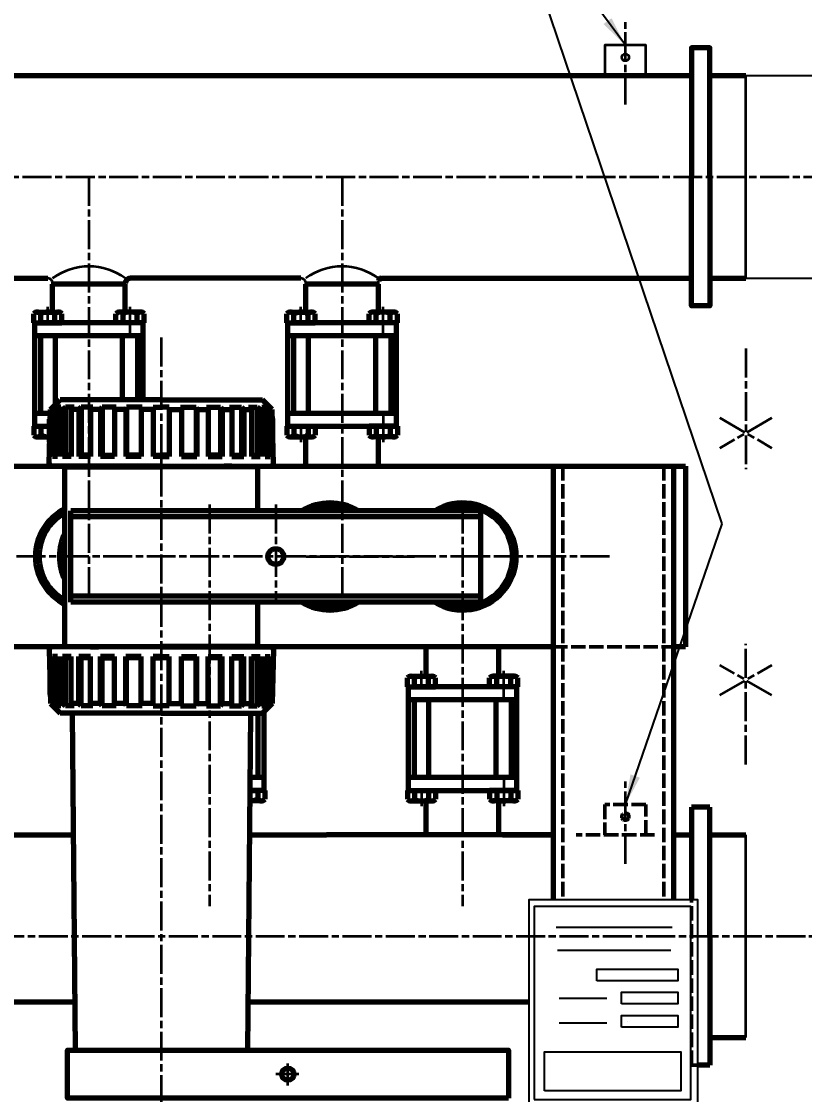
# Model space of a CAD drawing. Header units: millimetres. Extents: x 342 to 10709, y -204 to 5496.
# Drawn here: x 2235 to 2885, y 4159 to 5050 of the extents above; entities that cross this region are included whole.
import ezdxf

# ---------------------------------------------------------------- set-up
doc = ezdxf.new("R2010")
doc.units = ezdxf.units.MM
doc.linetypes.add('ACAD_ISO02W100', pattern=[15, 12, -3])
doc.linetypes.add('ACAD_ISO08W100', pattern=[36, 24, -3, 6, -3])
doc.layers.add('AHL-CON-25', color=4, linetype='Continuous')
doc.layers.add('AHL-CON-70', color=7, linetype='Continuous')
for name, color, linetype, lineweight in [('M_EQUIP_D1', 3, 'Continuous', 35), ('M_EQUIP_E2', 4, 'Continuous', 25), ('M_EQUIP_E3', 3, 'Continuous', 35), ('M_EQUIP_E5', 2, 'ACAD_ISO02W100', 50), ('M_EQUIP_E7', 7, 'Continuous', 70)]:
    doc.layers.add(name, color=color, linetype=linetype, lineweight=lineweight)
doc.styles.add('Simplex', font='SIMPLEX.SHX')
doc.dimstyles.new('nordic-1-35-0', dxfattribs={"dimscale": 10, "dimtxt": 3.5, "dimasz": 2.5, "dimexe": 1.25, "dimexo": 0, "dimgap": 0.6, "dimtad": 1, "dimdec": 0, "dimdsep": 46, "dimtxsty": 'Simplex', "dimcen": 2.5, "dimclrd": 3, "dimclre": 3, "dimclrt": 3, "dimadec": 1, "dimazin": 2, "dimtfac": 1, "dimtdec": 0, "dimtmove": 0, "dimatfit": 0, "dimfxl": 1, "dimtolj": 1, "dimtzin": 0, "dimarcsym": 0})

# ---------------------------------------------------------------- blocks, each defined once
blk = doc.blocks.new('*D8')
at = {"layer": 'Defpoints', "color": 0, "linetype": 'Continuous', "transparency": 16777216}
for p in [(2836.21, 5433.24), (2836.21, 5063.38), (1261.21, 4920.91)]:
    blk.add_point(p, dxfattribs=at)
at = {"layer": 'M_EQUIP_D1', "color": 3, "linetype": 'Continuous', "lineweight": -2, "transparency": 16777216}
for p, q in [((1261.21, 4920.91), (1261.21, 5445.74)), ((2836.21, 5063.38), (2836.21, 5445.74)), ((1286.21, 5433.24), (2811.21, 5433.24))]:
    blk.add_line(p, q, dxfattribs=at)
at = {"layer": 'M_EQUIP_D1', "color": 3, "linetype": 'Continuous', "transparency": 16777216}
for points in [[(1286.21, 5437.41), (1286.21, 5429.08), (1261.21, 5433.24)], [(2811.21, 5437.41), (2811.21, 5429.08), (2836.21, 5433.24)]]:
    blk.add_solid(points, dxfattribs=at)
at = {"layer": 'M_EQUIP_D1', "color": 3, "linetype": 'Continuous', "transparency": 16777216, "insert": (2053.71, 5465.91), "char_height": 35, "attachment_point": 5, "style": 'Simplex'}
blk.add_mtext('\\A1;(1575)', dxfattribs=at)
blk = doc.blocks.new('*D13')
at = {"layer": 'Defpoints', "color": 0, "linetype": 'Continuous', "transparency": 16777216}
for p in [(2814.21, 5005.09), (2948.94, 5005.09), (2814.21, 4836.72)]:
    blk.add_point(p, dxfattribs=at)
at = {"layer": 'M_EQUIP_D1', "color": 3, "linetype": 'Continuous', "lineweight": -2, "transparency": 16777216}
for p, q in [((2948.94, 5030.09), (2948.94, 5407.72)), ((2814.21, 5005.09), (2961.44, 5005.09)), ((2948.94, 4836.72), (2948.94, 5005.09)), ((2814.21, 4836.72), (2961.44, 4836.72)), ((2948.94, 4811.72), (2948.94, 4786.72))]:
    blk.add_line(p, q, dxfattribs=at)
at = {"layer": 'M_EQUIP_D1', "color": 3, "linetype": 'Continuous', "transparency": 16777216}
for points in [[(2944.77, 5030.09), (2953.1, 5030.09), (2948.94, 5005.09)], [(2944.77, 4811.72), (2953.1, 4811.72), (2948.94, 4836.72)]]:
    blk.add_solid(points, dxfattribs=at)
at = {"layer": 'M_EQUIP_D1', "color": 3, "linetype": 'Continuous', "transparency": 16777216, "insert": (2916.27, 5240.89), "char_height": 35, "attachment_point": 5, "rotation": 90, "style": 'Simplex'}
blk.add_mtext('\\A1;(%%c168.3x2.0)', dxfattribs=at)
blk = doc.blocks.new('TOIMITUSR')
at = {"layer": 'M_EQUIP_E3', "linetype": 'ACAD_ISO08W100', "lineweight": 35}
for p, q in [((87.5, -21.65), (112.5, 21.65)), ((87.5, 21.65), (112.5, -21.65)), ((30, 0), (130, 0))]:
    blk.add_line(p, q, dxfattribs=at)

msp = doc.modelspace()

# ---------------------------------------------------------------- linework, layer by layer
at = {"lineweight": 35}
for points in [[(2836.21, 4836.76), (2836.21, 5005.09)], [(2836.21, 4206.69), (2836.21, 4374.99)]]:
    msp.add_lwpolyline(points, dxfattribs=at)
at = {"layer": 'AHL-CON-25', "linetype": 'Continuous'}
for points in [[(2712.52, 4253.88), (2712.52, 4263.49), (2779.87, 4263.49), (2779.87, 4253.88)], [(2732.97, 4234.65), (2732.97, 4244.26), (2779.87, 4244.26), (2779.87, 4234.65)], [(2732.97, 4215.42), (2732.97, 4225.03), (2779.87, 4225.03), (2779.87, 4215.42)], [(2737.78, 4220.22), (2737.78, 4220.22), (2737.78, 4220.22), (2737.78, 4220.22)], [(2669.22, 4162.53), (2669.22, 4194.98), (2782.28, 4194.98), (2782.28, 4162.53)]]:
    msp.add_lwpolyline(points, close=True, dxfattribs=at)
at = {"layer": 'AHL-CON-70', "linetype": 'Continuous'}
for p, q in [((2678.85, 4298.35), (2775.06, 4298.35)), ((2680.05, 4279.12), (2773.86, 4279.12)), ((2681.25, 4239.45), (2720.94, 4239.45)), ((2681.25, 4219.02), (2720.94, 4219.02))]:
    msp.add_line(p, q, dxfattribs=at)
msp.add_lwpolyline([(2656.21, 4150.88), (2796.21, 4150.88), (2796.21, 4320.88), (2656.21, 4320.88)], close=True, dxfattribs=at)
at = {"layer": 'Defpoints', "color": 0, "linetype": 'ByBlock'}
for p in [(2435.21, 4735.88), (2277.21, 4726.91), (2245.37, 4713.91), (2245.37, 4713.91)]:
    msp.add_point(p, dxfattribs=at)
at = {"layer": 'M_EQUIP_E2', "color": 4, "linetype": 'Continuous', "lineweight": 25}
msp.add_lwpolyline([(2660.66, 4155.45), (2790.66, 4155.45), (2790.66, 4315.45), (2660.66, 4315.45)], close=True, dxfattribs=at)
at = {"layer": 'M_EQUIP_E3', "color": 3, "linetype": 'ACAD_ISO08W100', "lineweight": 35}
for p, q in [((2736.21, 4980.85), (2736.21, 5049.29)), ((2128.05, 4920.91), (2914.5, 4920.91)), ((2291.21, 4920.91), (2291.21, 4568.17)), ((2501.21, 4920.91), (2501.21, 4568.17)), ((2257.08, 4802.03), (2257.08, 4813.15)), ((2257.08, 4802.03), (2257.08, 4813.15)), ((2325.34, 4791.4), (2325.34, 4813.15)), ((2325.34, 4791.4), (2325.34, 4813.15)), ((2467.08, 4802.03), (2467.08, 4813.15)), ((2535.34, 4791.4), (2535.34, 4813.15)), ((2351.21, 4787.6), (2351.21, 3304.22)), ((2257.08, 4719.77), (2257.08, 4700.66)), ((2257.08, 4719.77), (2257.08, 4700.66)), ((2535.34, 4722.42), (2535.34, 4700.66)), ((2467.08, 4711.79), (2467.08, 4700.66)), ((2391.21, 4649.09), (2391.21, 4315.84)), ((2446.21, 4649.09), (2446.21, 4568.17)), ((2601.21, 4649.09), (2601.21, 4315.84)), ((2723.1, 4605.88), (1442.37, 4605.88)), ((2471.37, 4605.88), (2561.21, 4605.88)), ((2567.08, 4499.97), (2567.08, 4511.09)), ((2635.34, 4489.33), (2635.34, 4511.09)), ((2635.34, 4420.35), (2635.34, 4398.6)), ((2736.21, 4350.85), (2736.21, 4419.29)), ((2425.34, 4409.72), (2425.34, 4398.6)), ((2567.08, 4409.72), (2567.08, 4398.6)), ((2635.34, 4409.72), (2635.34, 4398.6)), ((1241.55, 4290.84), (2911.87, 4290.84)), ((2456.21, 4166.84), (2456.21, 4185.11)), ((2465.34, 4176.38), (2446.36, 4176.38))]:
    msp.add_line(p, q, dxfattribs=at)
at = {"layer": 'M_EQUIP_E5', "color": 2, "linetype": 'ACAD_ISO02W100', "lineweight": 50}
for p, q in [((2684.21, 4680.88), (2684.21, 4320.88)), ((2768.21, 4680.88), (2768.21, 4320.88)), ((2676.21, 4530.88), (2776.21, 4530.88)), ((2753.21, 4400.06), (2719.21, 4400.06)), ((2719.21, 4400.06), (2719.21, 4375.06)), ((2753.21, 4375.06), (2753.21, 4400.06)), ((2760.42, 4374.99), (2695.42, 4374.99)), ((2791.21, 4183.84), (2791.21, 4320.88)), ((2796.21, 4183.84), (2791.21, 4183.84))]:
    msp.add_line(p, q, dxfattribs=at)
msp.add_circle((2736.21, 4390.06), 3, dxfattribs=at)
at = {"layer": 'M_EQUIP_E7', "color": 7, "linetype": 'Continuous', "lineweight": 70}
for p, q in [((1324.13, 5005.06), (2791.21, 5005.09)), ((2806.21, 5005.09), (2836.21, 5005.09)), ((2113.86, 4836.76), (2257.06, 4836.73)), ((2466.87, 4836.73), (2325.36, 4836.73)), ((2466.87, 4836.73), (2325.36, 4836.73)), ((2533.86, 4836.76), (2791.21, 4836.76)), ((2806.21, 4836.76), (2836.21, 4836.76)), ((2261.06, 4808.61), (2261.06, 4831.91)), ((2261.06, 4808.61), (2261.06, 4831.91)), ((2321.36, 4808.61), (2321.36, 4831.91)), ((2321.36, 4808.61), (2321.36, 4831.91)), ((2471.06, 4808.61), (2471.06, 4831.91)), ((2531.36, 4808.61), (2531.36, 4831.91)), ((2248.3, 4808.61), (2265.87, 4808.61)), ((2248.3, 4808.61), (2265.87, 4808.61)), ((2334.12, 4808.61), (2316.55, 4808.61)), ((2334.12, 4808.61), (2316.55, 4808.61)), ((2458.3, 4808.61), (2475.87, 4808.61)), ((2544.12, 4808.61), (2526.55, 4808.61)), ((2245.37, 4799.91), (2245.37, 4807.16)), ((2245.37, 4799.91), (2245.37, 4807.16)), ((2245.37, 4799.91), (2268.8, 4799.91)), ((2245.37, 4799.91), (2268.8, 4799.91)), ((2251.23, 4799.91), (2251.23, 4807.16)), ((2251.23, 4799.91), (2251.23, 4807.16)), ((2262.94, 4799.91), (2262.94, 4807.16)), ((2262.94, 4799.91), (2262.94, 4807.16)), ((2268.8, 4799.91), (2268.8, 4807.16)), ((2268.8, 4799.91), (2268.8, 4807.16)), ((2313.62, 4799.91), (2313.62, 4807.16)), ((2313.62, 4799.91), (2313.62, 4807.16)), ((2337.05, 4799.91), (2313.62, 4799.91)), ((2337.05, 4799.91), (2313.62, 4799.91)), ((2319.48, 4799.91), (2319.48, 4807.16)), ((2319.48, 4799.91), (2319.48, 4807.16)), ((2331.19, 4799.91), (2331.19, 4807.16)), ((2331.19, 4799.91), (2331.19, 4807.16)), ((2337.05, 4799.91), (2337.05, 4807.16)), ((2337.05, 4799.91), (2337.05, 4807.16)), ((2455.37, 4799.91), (2455.37, 4807.16)), ((2455.37, 4799.91), (2478.8, 4799.91)), ((2461.23, 4799.91), (2461.23, 4807.16)), ((2472.94, 4799.91), (2472.94, 4807.16)), ((2478.8, 4799.91), (2478.8, 4807.16)), ((2523.62, 4799.91), (2523.62, 4807.16)), ((2547.05, 4799.91), (2523.62, 4799.91)), ((2529.48, 4799.91), (2529.48, 4807.16)), ((2541.19, 4799.91), (2541.19, 4807.16)), ((2547.05, 4799.91), (2547.05, 4807.16)), ((2250.87, 4788.91), (2250.87, 4724.91)), ((2250.87, 4788.91), (2250.87, 4724.91)), ((2263.3, 4731.96), (2263.3, 4788.91)), ((2263.3, 4731.96), (2263.3, 4788.91)), ((2319.12, 4735.88), (2319.12, 4788.91)), ((2319.12, 4735.88), (2319.12, 4788.91)), ((2331.55, 4788.91), (2331.55, 4735.88)), ((2331.55, 4788.91), (2331.55, 4735.88)), ((2460.87, 4788.91), (2460.87, 4724.91)), ((2473.3, 4724.91), (2473.3, 4788.91)), ((2529.12, 4724.91), (2529.12, 4788.91)), ((2541.55, 4788.91), (2541.55, 4724.91)), ((2245.37, 4713.91), (2245.37, 4706.66)), ((2245.37, 4713.91), (2258.91, 4713.91)), ((2245.37, 4713.91), (2245.37, 4706.66)), ((2245.37, 4713.91), (2258.91, 4713.91)), ((2251.23, 4713.91), (2251.23, 4706.66)), ((2251.23, 4713.91), (2251.23, 4706.66)), ((2455.37, 4713.91), (2455.37, 4706.66)), ((2455.37, 4713.91), (2478.8, 4713.91)), ((2461.23, 4713.91), (2461.23, 4706.66)), ((2472.94, 4713.91), (2472.94, 4706.66)), ((2478.8, 4713.91), (2478.8, 4706.66)), ((2523.62, 4713.91), (2523.62, 4706.66)), ((2547.05, 4713.91), (2523.62, 4713.91)), ((2529.48, 4713.91), (2529.48, 4706.66)), ((2541.19, 4713.91), (2541.19, 4706.66)), ((2547.05, 4713.91), (2547.05, 4706.66)), ((2248.3, 4705.21), (2258.73, 4705.21)), ((2248.3, 4705.21), (2258.73, 4705.21)), ((2458.3, 4705.21), (2475.87, 4705.21)), ((2471.06, 4680.88), (2471.06, 4705.21)), ((2544.12, 4705.21), (2526.55, 4705.21)), ((2531.36, 4680.88), (2531.36, 4704.18)), ((1591.21, 4680.88), (2786.21, 4680.88)), ((1626.21, 4680.88), (2776.21, 4680.88)), ((1626.21, 4680.88), (2776.21, 4680.88)), ((2676.21, 4680.88), (2676.21, 4320.88)), ((2776.21, 4680.88), (2776.21, 4320.88)), ((2786.21, 4680.88), (2786.21, 4530.88)), ((2616.21, 4643.88), (2276.21, 4643.88)), ((2276.21, 4567.88), (2276.21, 4643.88)), ((2616.21, 4567.88), (2616.21, 4643.88)), ((2616.21, 4638.88), (2276.21, 4638.88)), ((2616.21, 4572.88), (2276.21, 4572.88)), ((2616.21, 4567.88), (2276.21, 4567.88)), ((2676.21, 4530.88), (1591.21, 4530.88)), ((2271.21, 4530.88), (2236.21, 4530.88)), ((2571.06, 4506.54), (2571.06, 4529.84)), ((2631.36, 4506.54), (2631.36, 4529.84)), ((2786.21, 4530.88), (2776.21, 4530.88)), ((2558.3, 4506.54), (2575.87, 4506.54)), ((2644.12, 4506.54), (2626.55, 4506.54)), ((2555.37, 4497.84), (2555.37, 4505.09)), ((2555.37, 4497.84), (2578.8, 4497.84)), ((2561.23, 4497.84), (2561.23, 4505.09)), ((2572.94, 4497.84), (2572.94, 4505.09)), ((2578.8, 4497.84), (2578.8, 4505.09)), ((2623.62, 4497.84), (2623.62, 4505.09)), ((2647.05, 4497.84), (2623.62, 4497.84)), ((2629.48, 4497.84), (2629.48, 4505.09)), ((2641.19, 4497.84), (2641.19, 4505.09)), ((2647.05, 4497.84), (2647.05, 4505.09)), ((2560.87, 4486.84), (2560.87, 4422.84)), ((2573.3, 4422.84), (2573.3, 4486.84)), ((2629.12, 4422.84), (2629.12, 4486.84)), ((2641.55, 4486.84), (2641.55, 4422.84)), ((2277.3, 4475.88), (2279.66, 4196.38)), ((2425.13, 4475.88), (2422.76, 4196.38)), ((2431.55, 4422.84), (2431.55, 4475.88)), ((2437.05, 4411.84), (2424.59, 4411.84)), ((2431.19, 4411.84), (2431.19, 4404.59)), ((2437.05, 4411.84), (2437.05, 4404.59)), ((2555.37, 4411.84), (2555.37, 4404.59)), ((2555.37, 4411.84), (2578.8, 4411.84)), ((2561.23, 4411.84), (2561.23, 4404.59)), ((2572.94, 4411.84), (2572.94, 4404.59)), ((2578.8, 4411.84), (2578.8, 4404.59)), ((2623.62, 4411.84), (2623.62, 4404.59)), ((2647.05, 4411.84), (2623.62, 4411.84)), ((2629.48, 4411.84), (2629.48, 4404.59)), ((2641.19, 4411.84), (2641.19, 4404.59)), ((2647.05, 4411.84), (2647.05, 4404.59)), ((2434.12, 4403.14), (2424.51, 4403.14)), ((2558.3, 4403.14), (2575.87, 4403.14)), ((2571.06, 4374.99), (2571.06, 4403.14)), ((2644.12, 4403.14), (2626.55, 4403.14)), ((2631.36, 4374.99), (2631.36, 4402.11)), ((2644.12, 4403.14), (2634.51, 4403.14)), ((2214.26, 4374.99), (2278.16, 4374.99)), ((2214.27, 4374.99), (2278.15, 4374.99)), ((2424.26, 4374.99), (2488.16, 4374.99)), ((2424.27, 4374.99), (2488.15, 4374.99)), ((2676.21, 4374.99), (2488.16, 4374.99)), ((2634.27, 4374.99), (2676.21, 4374.99)), ((2776.21, 4374.99), (2791.21, 4374.99)), ((2806.21, 4374.99), (2836.21, 4374.99)), ((2213.1, 4236.38), (2279.32, 4236.38)), ((2213.1, 4236.38), (2279.32, 4236.38)), ((2423.1, 4236.38), (2489.32, 4236.38)), ((2423.1, 4236.38), (2489.32, 4236.38)), ((2489.32, 4236.38), (2656.21, 4236.38)), ((2806.21, 4206.69), (2836.21, 4206.69))]:
    msp.add_line(p, q, dxfattribs=at)
at = {"layer": 'M_EQUIP_E7', "lineweight": 35}
for p, q in [((2261.06, 4808.61), (2261.06, 4832.73)), ((2261.06, 4808.61), (2261.06, 4832.73)), ((2261.06, 4831.91), (2321.36, 4831.91)), ((2261.06, 4831.91), (2321.36, 4831.91)), ((2321.36, 4808.61), (2321.36, 4832.73)), ((2321.36, 4808.61), (2321.36, 4832.73)), ((2471.06, 4808.61), (2471.06, 4832.73)), ((2471.06, 4831.91), (2531.36, 4831.91)), ((2531.36, 4808.61), (2531.36, 4834.26)), ((2471.06, 4680.88), (2471.06, 4705.21)), ((2531.36, 4680.88), (2531.36, 4705.21)), ((2571.06, 4506.54), (2571.06, 4530.67)), ((2631.36, 4506.54), (2631.36, 4530.88)), ((2571.06, 4374.99), (2571.06, 4403.14)), ((2631.36, 4374.99), (2631.36, 4403.14))]:
    msp.add_line(p, q, dxfattribs=at)
at = {"layer": 'M_EQUIP_E7', "linetype": 'Continuous'}
for p, q in [((2291.21, 4831.91), (2261.06, 4831.91)), ((2291.21, 4831.91), (2261.06, 4831.91)), ((2321.36, 4831.91), (2291.21, 4831.91)), ((2321.36, 4831.91), (2291.21, 4831.91)), ((2501.21, 4831.91), (2471.06, 4831.91)), ((2531.36, 4831.91), (2501.21, 4831.91)), ((2259.21, 4727.88), (2267.21, 4735.88)), ((2260.93, 4727.95), (2263.64, 4729.72)), ((2263.64, 4729.72), (2263.64, 4689.91)), ((2267.75, 4729.72), (2263.64, 4729.72)), ((2265.04, 4727.95), (2267.75, 4729.72)), ((2351.21, 4735.88), (2267.21, 4735.88)), ((2271.73, 4729.72), (2269.33, 4727.95)), ((2271.73, 4729.72), (2271.73, 4689.91)), ((2278.86, 4729.72), (2271.73, 4729.72)), ((2276.45, 4727.95), (2278.86, 4729.72)), ((2284.81, 4729.72), (2282.86, 4727.95)), ((2284.81, 4729.72), (2284.81, 4689.91)), ((2294.51, 4729.72), (2284.81, 4729.72)), ((2292.56, 4727.95), (2294.51, 4729.72)), ((2302.07, 4729.72), (2300.7, 4727.95)), ((2302.07, 4729.72), (2302.07, 4689.91)), ((2313.72, 4729.72), (2302.07, 4729.72)), ((2312.35, 4727.95), (2313.72, 4729.72)), ((2322.41, 4729.72), (2321.7, 4727.95)), ((2335.29, 4729.72), (2322.41, 4729.72)), ((2322.41, 4729.72), (2322.41, 4689.91)), ((2334.58, 4727.95), (2335.29, 4729.72)), ((2344.56, 4729.72), (2344.56, 4688.88)), ((2344.56, 4729.72), (2351.21, 4729.72)), ((2351.21, 4735.88), (2435.21, 4735.88)), ((2357.86, 4729.72), (2351.21, 4729.72)), ((2357.86, 4729.72), (2357.86, 4688.88)), ((2367.13, 4729.72), (2380.01, 4729.72)), ((2367.84, 4727.95), (2367.13, 4729.72)), ((2380.01, 4729.72), (2380.01, 4689.91)), ((2380.01, 4729.72), (2380.72, 4727.95)), ((2388.7, 4729.72), (2400.35, 4729.72)), ((2390.07, 4727.95), (2388.7, 4729.72)), ((2400.35, 4729.72), (2400.35, 4689.91)), ((2400.35, 4729.72), (2401.73, 4727.95)), ((2407.91, 4729.72), (2417.61, 4729.72)), ((2409.86, 4727.95), (2407.91, 4729.72)), ((2417.61, 4729.72), (2417.61, 4689.91)), ((2417.61, 4729.72), (2419.56, 4727.95)), ((2423.56, 4729.72), (2430.69, 4729.72)), ((2425.97, 4727.95), (2423.56, 4729.72)), ((2430.69, 4729.72), (2430.69, 4689.91)), ((2430.69, 4729.72), (2433.1, 4727.95)), ((2434.67, 4729.72), (2438.78, 4729.72)), ((2437.38, 4727.95), (2434.67, 4729.72)), ((2443.21, 4727.88), (2435.21, 4735.88)), ((2438.78, 4729.72), (2438.78, 4689.91)), ((2441.49, 4727.95), (2438.78, 4729.72)), ((2258.25, 4682.92), (2259.21, 4727.88)), ((2259.05, 4720.29), (2259.05, 4688.88)), ((2260.93, 4727.95), (2259.28, 4727.95)), ((2260.93, 4727.95), (2260.93, 4688.88)), ((2265.04, 4727.95), (2265.04, 4688.88)), ((2269.33, 4727.95), (2265.04, 4727.95)), ((2269.33, 4727.95), (2269.33, 4688.88)), ((2276.45, 4727.95), (2276.45, 4688.88)), ((2282.86, 4727.95), (2276.45, 4727.95)), ((2282.86, 4727.95), (2282.86, 4688.88)), ((2292.56, 4727.95), (2292.56, 4688.88)), ((2300.7, 4727.95), (2292.56, 4727.95)), ((2300.7, 4727.95), (2300.7, 4688.88)), ((2312.35, 4727.95), (2312.35, 4688.88)), ((2321.7, 4727.95), (2312.35, 4727.95)), ((2321.7, 4727.95), (2321.7, 4688.88)), ((2334.58, 4727.95), (2334.58, 4688.88)), ((2344.56, 4727.95), (2334.58, 4727.95)), ((2357.86, 4727.95), (2367.84, 4727.95)), ((2367.84, 4727.95), (2367.84, 4688.88)), ((2380.72, 4727.95), (2380.72, 4688.88)), ((2380.72, 4727.95), (2390.07, 4727.95)), ((2390.07, 4727.95), (2390.07, 4688.88)), ((2401.73, 4727.95), (2401.73, 4688.88)), ((2401.73, 4727.95), (2409.86, 4727.95)), ((2409.86, 4727.95), (2409.86, 4688.88)), ((2419.56, 4727.95), (2419.56, 4688.88)), ((2419.56, 4727.95), (2425.97, 4727.95)), ((2425.97, 4727.95), (2425.97, 4688.88)), ((2433.1, 4727.95), (2433.1, 4688.88)), ((2433.1, 4727.95), (2437.38, 4727.95)), ((2437.38, 4727.95), (2437.38, 4688.88)), ((2441.49, 4727.95), (2441.49, 4688.88)), ((2441.49, 4727.95), (2443.14, 4727.95)), ((2444.17, 4682.92), (2443.21, 4727.88)), ((2443.37, 4720.29), (2443.37, 4688.88)), ((2259.05, 4688.88), (2258.38, 4688.88)), ((2259.05, 4689.91), (2258.4, 4689.91)), ((2260.93, 4688.88), (2263.64, 4689.91)), ((2265.04, 4688.88), (2260.93, 4688.88)), ((2265.04, 4689.91), (2263.64, 4689.91)), ((2269.33, 4688.88), (2271.73, 4689.91)), ((2276.45, 4688.88), (2269.33, 4688.88)), ((2276.45, 4689.91), (2271.73, 4689.91)), ((2282.86, 4688.88), (2284.81, 4689.91)), ((2292.56, 4688.88), (2282.86, 4688.88)), ((2292.56, 4689.91), (2284.81, 4689.91)), ((2300.7, 4688.88), (2302.07, 4689.91)), ((2312.35, 4688.88), (2300.7, 4688.88)), ((2302.07, 4689.91), (2312.35, 4689.91)), ((2322.41, 4689.91), (2321.7, 4688.88)), ((2334.58, 4688.88), (2321.7, 4688.88)), ((2334.58, 4689.91), (2322.41, 4689.91)), ((2344.56, 4689.91), (2351.21, 4689.91)), ((2351.21, 4688.88), (2344.56, 4688.88)), ((2357.86, 4689.91), (2351.21, 4689.91)), ((2351.21, 4688.88), (2357.86, 4688.88)), ((2367.84, 4689.91), (2380.01, 4689.91)), ((2367.84, 4688.88), (2380.72, 4688.88)), ((2380.01, 4689.91), (2380.72, 4688.88)), ((2400.35, 4689.91), (2390.07, 4689.91)), ((2390.07, 4688.88), (2401.73, 4688.88)), ((2401.73, 4688.88), (2400.35, 4689.91)), ((2409.86, 4689.91), (2417.61, 4689.91)), ((2409.86, 4688.88), (2419.56, 4688.88)), ((2419.56, 4688.88), (2417.61, 4689.91)), ((2425.97, 4689.91), (2430.69, 4689.91)), ((2425.97, 4688.88), (2433.1, 4688.88)), ((2433.1, 4688.88), (2430.69, 4689.91)), ((2437.38, 4689.91), (2438.78, 4689.91)), ((2437.38, 4688.88), (2441.49, 4688.88)), ((2441.49, 4688.88), (2438.78, 4689.91)), ((2443.37, 4689.91), (2444.02, 4689.91)), ((2443.37, 4688.88), (2444.04, 4688.88)), ((2351.21, 4680.88), (2260.25, 4680.88)), ((2270.94, 4680.88), (2271.21, 4680.41)), ((2270.94, 4680.88), (2271.21, 4680.41)), ((2271.21, 4605.88), (2271.21, 4680.41)), ((2271.21, 4680.41), (2351.21, 4680.41)), ((2292.57, 4680.88), (2299.01, 4680.88)), ((2351.21, 4680.88), (2442.17, 4680.88)), ((2431.21, 4680.41), (2351.21, 4680.41)), ((2409.85, 4680.88), (2403.41, 4680.88)), ((2431.48, 4680.88), (2431.21, 4680.41)), ((2431.48, 4680.88), (2431.21, 4680.41)), ((2431.21, 4643.88), (2431.21, 4680.41)), ((2271.21, 4531.34), (2271.21, 4605.88)), ((2431.21, 4531.34), (2431.21, 4567.88)), ((2258.25, 4528.83), (2259.21, 4483.88)), ((2351.21, 4530.88), (2260.25, 4530.88)), ((2270.94, 4530.88), (2271.21, 4531.34)), ((2271.21, 4531.34), (2351.21, 4531.34)), ((2292.57, 4530.88), (2299.01, 4530.88)), ((2431.21, 4531.34), (2351.21, 4531.34)), ((2351.21, 4530.88), (2442.17, 4530.88)), ((2409.85, 4530.88), (2403.41, 4530.88)), ((2431.48, 4530.88), (2431.21, 4531.34)), ((2444.17, 4528.83), (2443.21, 4483.88)), ((2259.05, 4522.88), (2258.38, 4522.88)), ((2259.05, 4521.85), (2258.4, 4521.85)), ((2259.05, 4491.46), (2259.05, 4522.88)), ((2260.93, 4483.8), (2260.93, 4522.88)), ((2260.93, 4522.88), (2263.64, 4521.85)), ((2265.04, 4522.88), (2260.93, 4522.88)), ((2263.64, 4482.03), (2263.64, 4521.85)), ((2265.04, 4521.85), (2263.64, 4521.85)), ((2265.04, 4483.8), (2265.04, 4522.88)), ((2269.33, 4483.8), (2269.33, 4522.88)), ((2269.33, 4522.88), (2271.73, 4521.85)), ((2276.45, 4522.88), (2269.33, 4522.88)), ((2271.73, 4482.03), (2271.73, 4521.85)), ((2276.45, 4521.85), (2271.73, 4521.85)), ((2276.45, 4483.8), (2276.45, 4522.88)), ((2282.86, 4483.8), (2282.86, 4522.88)), ((2292.56, 4522.88), (2282.86, 4522.88)), ((2282.86, 4522.88), (2284.81, 4521.85)), ((2284.81, 4482.03), (2284.81, 4521.85)), ((2292.56, 4521.85), (2284.81, 4521.85)), ((2292.56, 4483.8), (2292.56, 4522.88)), ((2312.35, 4522.88), (2300.7, 4522.88)), ((2300.7, 4483.8), (2300.7, 4522.88)), ((2300.7, 4522.88), (2302.07, 4521.85)), ((2302.07, 4521.85), (2312.35, 4521.85)), ((2302.07, 4482.03), (2302.07, 4521.85)), ((2312.35, 4483.8), (2312.35, 4522.88)), ((2334.58, 4522.88), (2321.7, 4522.88)), ((2321.7, 4483.8), (2321.7, 4522.88)), ((2322.41, 4521.85), (2321.7, 4522.88)), ((2334.58, 4521.85), (2322.41, 4521.85)), ((2322.41, 4482.03), (2322.41, 4521.85)), ((2334.58, 4483.8), (2334.58, 4522.88)), ((2344.56, 4482.03), (2344.56, 4522.88)), ((2351.21, 4522.88), (2344.56, 4522.88)), ((2344.56, 4521.85), (2351.21, 4521.85)), ((2351.21, 4522.88), (2357.86, 4522.88)), ((2357.86, 4521.85), (2351.21, 4521.85)), ((2357.86, 4482.03), (2357.86, 4522.88)), ((2367.84, 4483.8), (2367.84, 4522.88)), ((2367.84, 4522.88), (2380.72, 4522.88)), ((2367.84, 4521.85), (2380.01, 4521.85)), ((2380.01, 4521.85), (2380.72, 4522.88)), ((2380.01, 4482.03), (2380.01, 4521.85)), ((2380.72, 4483.8), (2380.72, 4522.88)), ((2390.07, 4483.8), (2390.07, 4522.88)), ((2390.07, 4522.88), (2401.73, 4522.88)), ((2400.35, 4521.85), (2390.07, 4521.85)), ((2401.73, 4522.88), (2400.35, 4521.85)), ((2400.35, 4482.03), (2400.35, 4521.85)), ((2401.73, 4483.8), (2401.73, 4522.88)), ((2409.86, 4483.8), (2409.86, 4522.88)), ((2409.86, 4522.88), (2419.56, 4522.88)), ((2409.86, 4521.85), (2417.61, 4521.85)), ((2419.56, 4522.88), (2417.61, 4521.85)), ((2417.61, 4482.03), (2417.61, 4521.85)), ((2419.56, 4483.8), (2419.56, 4522.88)), ((2425.97, 4483.8), (2425.97, 4522.88)), ((2425.97, 4522.88), (2433.1, 4522.88)), ((2425.97, 4521.85), (2430.69, 4521.85)), ((2433.1, 4522.88), (2430.69, 4521.85)), ((2430.69, 4482.03), (2430.69, 4521.85)), ((2433.1, 4483.8), (2433.1, 4522.88)), ((2437.38, 4483.8), (2437.38, 4522.88)), ((2437.38, 4522.88), (2441.49, 4522.88)), ((2437.38, 4521.85), (2438.78, 4521.85)), ((2441.49, 4522.88), (2438.78, 4521.85)), ((2438.78, 4482.03), (2438.78, 4521.85)), ((2441.49, 4483.8), (2441.49, 4522.88)), ((2443.37, 4491.46), (2443.37, 4522.88)), ((2443.37, 4522.88), (2444.04, 4522.88)), ((2443.37, 4521.85), (2444.02, 4521.85)), ((2259.21, 4483.88), (2267.21, 4475.88)), ((2260.93, 4483.8), (2259.28, 4483.8)), ((2260.93, 4483.8), (2263.64, 4482.03)), ((2267.75, 4482.03), (2263.64, 4482.03)), ((2269.33, 4483.8), (2265.04, 4483.8)), ((2265.04, 4483.8), (2267.75, 4482.03)), ((2271.73, 4482.03), (2269.33, 4483.8)), ((2278.86, 4482.03), (2271.73, 4482.03)), ((2282.86, 4483.8), (2276.45, 4483.8)), ((2276.45, 4483.8), (2278.86, 4482.03)), ((2284.81, 4482.03), (2282.86, 4483.8)), ((2294.51, 4482.03), (2284.81, 4482.03)), ((2292.56, 4483.8), (2294.51, 4482.03)), ((2300.7, 4483.8), (2292.56, 4483.8)), ((2302.07, 4482.03), (2300.7, 4483.8)), ((2313.72, 4482.03), (2302.07, 4482.03)), ((2321.7, 4483.8), (2312.35, 4483.8)), ((2312.35, 4483.8), (2313.72, 4482.03)), ((2322.41, 4482.03), (2321.7, 4483.8)), ((2335.29, 4482.03), (2322.41, 4482.03)), ((2344.56, 4483.8), (2334.58, 4483.8)), ((2334.58, 4483.8), (2335.29, 4482.03)), ((2344.56, 4482.03), (2351.21, 4482.03)), ((2357.86, 4482.03), (2351.21, 4482.03)), ((2357.86, 4483.8), (2367.84, 4483.8)), ((2367.84, 4483.8), (2367.13, 4482.03)), ((2367.13, 4482.03), (2380.01, 4482.03)), ((2380.01, 4482.03), (2380.72, 4483.8)), ((2380.72, 4483.8), (2390.07, 4483.8)), ((2390.07, 4483.8), (2388.7, 4482.03)), ((2388.7, 4482.03), (2400.35, 4482.03)), ((2400.35, 4482.03), (2401.73, 4483.8)), ((2401.73, 4483.8), (2409.86, 4483.8)), ((2409.86, 4483.8), (2407.91, 4482.03)), ((2407.91, 4482.03), (2417.61, 4482.03)), ((2417.61, 4482.03), (2419.56, 4483.8)), ((2419.56, 4483.8), (2425.97, 4483.8)), ((2425.97, 4483.8), (2423.56, 4482.03)), ((2423.56, 4482.03), (2430.69, 4482.03)), ((2430.69, 4482.03), (2433.1, 4483.8)), ((2433.1, 4483.8), (2437.38, 4483.8)), ((2437.38, 4483.8), (2434.67, 4482.03)), ((2434.67, 4482.03), (2438.78, 4482.03)), ((2443.21, 4483.88), (2435.21, 4475.88)), ((2441.49, 4483.8), (2438.78, 4482.03)), ((2441.49, 4483.8), (2443.14, 4483.8)), ((2351.21, 4475.88), (2267.21, 4475.88)), ((2351.21, 4475.88), (2435.21, 4475.88))]:
    msp.add_line(p, q, dxfattribs=at)
at = {"layer": 'M_EQUIP_E7', "color": 7}
for p, q in [((2246.21, 4713.91), (2246.21, 4799.91)), ((2246.21, 4713.91), (2246.21, 4799.91)), ((2330.96, 4799.91), (2251.46, 4799.91)), ((2330.96, 4799.91), (2251.46, 4799.91)), ((2336.21, 4735.88), (2336.21, 4799.91)), ((2336.21, 4735.88), (2336.21, 4799.91)), ((2456.21, 4713.91), (2456.21, 4799.91)), ((2540.96, 4799.91), (2461.46, 4799.91)), ((2546.21, 4713.91), (2546.21, 4799.91)), ((2336.21, 4788.91), (2246.21, 4788.91)), ((2336.21, 4788.91), (2246.21, 4788.91)), ((2546.21, 4788.91), (2456.21, 4788.91)), ((2246.21, 4724.91), (2259.15, 4724.91)), ((2246.21, 4724.91), (2259.15, 4724.91)), ((2456.21, 4724.91), (2546.21, 4724.91)), ((2456.21, 4713.91), (2546.21, 4713.91)), ((2556.21, 4411.84), (2556.21, 4497.84)), ((2640.96, 4497.84), (2561.46, 4497.84)), ((2646.21, 4411.84), (2646.21, 4497.84)), ((2646.21, 4486.84), (2556.21, 4486.84)), ((2436.21, 4476.88), (2436.21, 4411.84)), ((2424.68, 4422.84), (2436.21, 4422.84)), ((2556.21, 4422.84), (2646.21, 4422.84)), ((2424.59, 4411.84), (2430.96, 4411.84)), ((2556.21, 4411.84), (2646.21, 4411.84))]:
    msp.add_line(p, q, dxfattribs=at)
at = {"layer": 'M_EQUIP_E7', "linetype": 'Continuous', "lineweight": 70}
for p, q in [((2791.21, 4397.84), (2791.21, 4320.88)), ((2806.21, 4397.84), (2791.21, 4397.84)), ((2806.21, 4290.84), (2806.21, 4397.84)), ((2806.21, 4290.84), (2806.21, 4183.84)), ((2806.21, 4183.84), (2796.21, 4183.84))]:
    msp.add_line(p, q, dxfattribs=at)
at = {"layer": 'M_EQUIP_E7', "lineweight": 35}
msp.add_lwpolyline([(2719.21, 5005.06), (2753.21, 5005.06), (2753.21, 5030.06), (2719.21, 5030.06)], close=True, dxfattribs=at)
at = {"layer": 'M_EQUIP_E7', "linetype": 'Continuous', "lineweight": 70}
for points in [[(2806.21, 4920.92), (2806.21, 5027.92), (2791.21, 5027.92), (2791.21, 4920.92)], [(2806.21, 4920.92), (2806.21, 4813.92), (2791.21, 4813.92), (2791.21, 4920.92)]]:
    msp.add_lwpolyline(points, dxfattribs=at)
at = {"layer": 'M_EQUIP_E7', "color": 7, "linetype": 'Continuous', "lineweight": 70}
msp.add_lwpolyline([(2639.15, 4156.38), (2273.27, 4156.38), (2273.27, 4196.38), (2639.15, 4196.38)], close=True, dxfattribs=at)
at = {"layer": 'M_EQUIP_E7', "lineweight": 35}
msp.add_circle((2736.21, 5020.06), 3, dxfattribs=at)
at = {"layer": 'M_EQUIP_E7', "color": 7, "linetype": 'Continuous', "lineweight": 70}
for centre, radius in [((2446.21, 4605.88), 6.5), ((2456.21, 4176.38), 5)]:
    msp.add_circle(centre, radius, dxfattribs=at)
at = {"layer": 'M_EQUIP_E7', "lineweight": 35}
for centre, radius, start, end in [((2291.21, 4795.61), 50.99, 53.75302, 126.24698), ((2291.21, 4795.61), 50.99, 53.75302, 126.24698), ((2501.21, 4795.61), 50.99, 53.75302, 126.24698), ((2257.06, 4832.73), 4, 0, 90.00179), ((2257.06, 4832.73), 4, 0, 90.00179), ((2257.06, 4832.73), 4, 0, 90.00179), ((2257.06, 4832.73), 4, 0, 90.00179), ((2467.06, 4832.73), 4, 0, 90.00179), ((2467.06, 4832.73), 4, 0, 90.00179)]:
    msp.add_arc(centre, radius, start, end, dxfattribs=at)
at = {"layer": 'M_EQUIP_E7', "lineweight": 70}
for centre, radius, start in [((2325.36, 4832.73), 4, 89.99821), ((2325.36, 4832.73), 4, 89.99821), ((2533.86, 4834.26), 2.5, 90)]:
    msp.add_arc(centre, radius, start, 180, dxfattribs=at)
at = {"layer": 'M_EQUIP_E7', "color": 7, "linetype": 'Continuous', "lineweight": 70}
for centre, radius, start, end in [((2248.3, 4804.92), 3.68, 37.31657, 142.68343), ((2248.3, 4804.92), 3.68, 37.31657, 142.68343), ((2257.08, 4796.05), 12.55, 62.1899, 117.8101), ((2257.08, 4796.05), 12.55, 62.1899, 117.8101), ((2265.87, 4804.92), 3.68, 37.31657, 142.68343), ((2265.87, 4804.92), 3.68, 37.31657, 142.68343), ((2316.55, 4804.92), 3.68, 37.31657, 142.68343), ((2316.55, 4804.92), 3.68, 37.31657, 142.68343), ((2325.34, 4796.05), 12.55, 62.1899, 117.8101), ((2325.34, 4796.05), 12.55, 62.1899, 117.8101), ((2334.12, 4804.92), 3.68, 37.31657, 142.68343), ((2334.12, 4804.92), 3.68, 37.31657, 142.68343), ((2458.3, 4804.92), 3.68, 37.31657, 142.68343), ((2467.08, 4796.05), 12.55, 62.1899, 117.8101), ((2475.87, 4804.92), 3.68, 37.31657, 142.68343), ((2526.55, 4804.92), 3.68, 37.31657, 142.68343), ((2535.34, 4796.05), 12.55, 62.1899, 117.8101), ((2544.12, 4804.92), 3.68, 37.31657, 142.68343), ((2248.3, 4708.89), 3.68, 217.31657, 322.68343), ((2248.3, 4708.89), 3.68, 217.31657, 322.68343), ((2257.08, 4717.76), 12.55, 242.1899, 277.53631), ((2257.08, 4717.76), 12.55, 242.1899, 277.53631), ((2458.3, 4708.89), 3.68, 217.31657, 322.68343), ((2467.08, 4717.76), 12.55, 242.1899, 297.8101), ((2475.87, 4708.89), 3.68, 217.31657, 322.68343), ((2526.55, 4708.89), 3.68, 217.31657, 322.68343), ((2535.34, 4717.76), 12.55, 242.1899, 297.8101), ((2544.12, 4708.89), 3.68, 217.31657, 322.68343), ((2558.3, 4502.86), 3.68, 37.31657, 142.68343), ((2567.08, 4493.99), 12.55, 62.1899, 117.8101), ((2575.87, 4502.86), 3.68, 37.31657, 142.68343), ((2626.55, 4502.86), 3.68, 37.31657, 142.68343), ((2635.34, 4493.99), 12.55, 62.1899, 117.8101), ((2644.12, 4502.86), 3.68, 37.31657, 142.68343), ((2425.34, 4415.7), 12.55, 266.2307, 297.8101), ((2434.12, 4406.83), 3.68, 217.31657, 322.68343), ((2558.3, 4406.83), 3.68, 217.31657, 322.68343), ((2567.08, 4415.7), 12.55, 242.1899, 297.8101), ((2575.87, 4406.83), 3.68, 217.31657, 322.68343), ((2626.55, 4406.83), 3.68, 217.31657, 322.68343), ((2635.34, 4415.7), 12.55, 242.1899, 297.8101), ((2644.12, 4406.83), 3.68, 217.31657, 322.68343)]:
    msp.add_arc(centre, radius, start, end, dxfattribs=at)
at = {"layer": 'M_EQUIP_E7', "linetype": 'Continuous'}
for centre, radius, start, end in [((2260.25, 4682.88), 2, 178.78112, 270), ((2442.17, 4682.88), 2, 270, 1.21888), ((2491.21, 4605.88), 44.45, 58.74793, 121.25207), ((2601.21, 4605.88), 44.45, 238.74793, 121.25207), ((2291.21, 4605.88), 44.45, 116.74008, 243.25992), ((2291.21, 4605.88), 41.45, 118.8494, 241.1506), ((2491.21, 4605.88), 41.45, 66.45795, 113.54205), ((2601.21, 4605.88), 41.45, 246.45795, 113.54205), ((2311.21, 4605.88), 44.45, 154.14329, 205.85671), ((2491.21, 4605.88), 44.45, 238.74793, 301.25207), ((2491.21, 4605.88), 41.45, 246.45795, 293.54205), ((2260.25, 4528.88), 2, 90, 181.21888), ((2442.17, 4528.88), 2, 358.78112, 90)]:
    msp.add_arc(centre, radius, start, end, dxfattribs=at)

# ---------------------------------------------------------------- block references
at = {"layer": 'M_EQUIP_E3', "lineweight": 35, "xscale": -1, "rotation": 90}
msp.add_blockref('TOIMITUSR', (2836.21, 4808.38), dxfattribs=at)
at = {"layer": 'M_EQUIP_E3', "lineweight": 35, "rotation": 90.00000000000001}
msp.add_blockref('TOIMITUSR', (2836.21, 4403.34), dxfattribs=at)

# ---------------------------------------------------------------- dimensions: what is measured, and where the dimension line sits
at = {"layer": 'M_EQUIP_D1', "color": 3, "linetype": 'Continuous'}
dim = msp.add_linear_dim(base=(2836.21, 5433.24), p1=(1261.21, 4920.91), p2=(2836.21, 5063.38), text='(<>)', dimstyle='nordic-1-35-0', override={"dimrnd": 5, "dimpost": ''}, dxfattribs=at)
dim.commit()
dim.dimension.update_dxf_attribs({"geometry": '*D8', "text_midpoint": (2053.71, 5433.24), "dimtype": 160})
at = {"layer": 'M_EQUIP_D1', "linetype": 'Continuous'}
dim = msp.add_linear_dim(base=(2948.94, 5005.09), p1=(2814.21, 4836.72), p2=(2814.21, 5005.09), angle=270, text='(%%c168.3x2.0)', dimstyle='nordic-1-35-0', dxfattribs=at)
dim.commit()
dim.dimension.update_dxf_attribs({"geometry": '*D13', "text_midpoint": (2948.94, 5240.89), "dimtype": 160})

# ---------------------------------------------------------------- leaders
at = {"layer": 'M_EQUIP_D1', "linetype": 'Continuous', "lineweight": 35}
for points in [[(2736.21, 5030.06), (2636.42, 5165.47), (2228.93, 5165.47)], [(2736.21, 4400.06), (2816.42, 4633), (2636.42, 5165.47)]]:
    msp.add_leader(points, dimstyle='nordic-1-35-0', dxfattribs=at)

doc.saveas('drawing.dxf')
